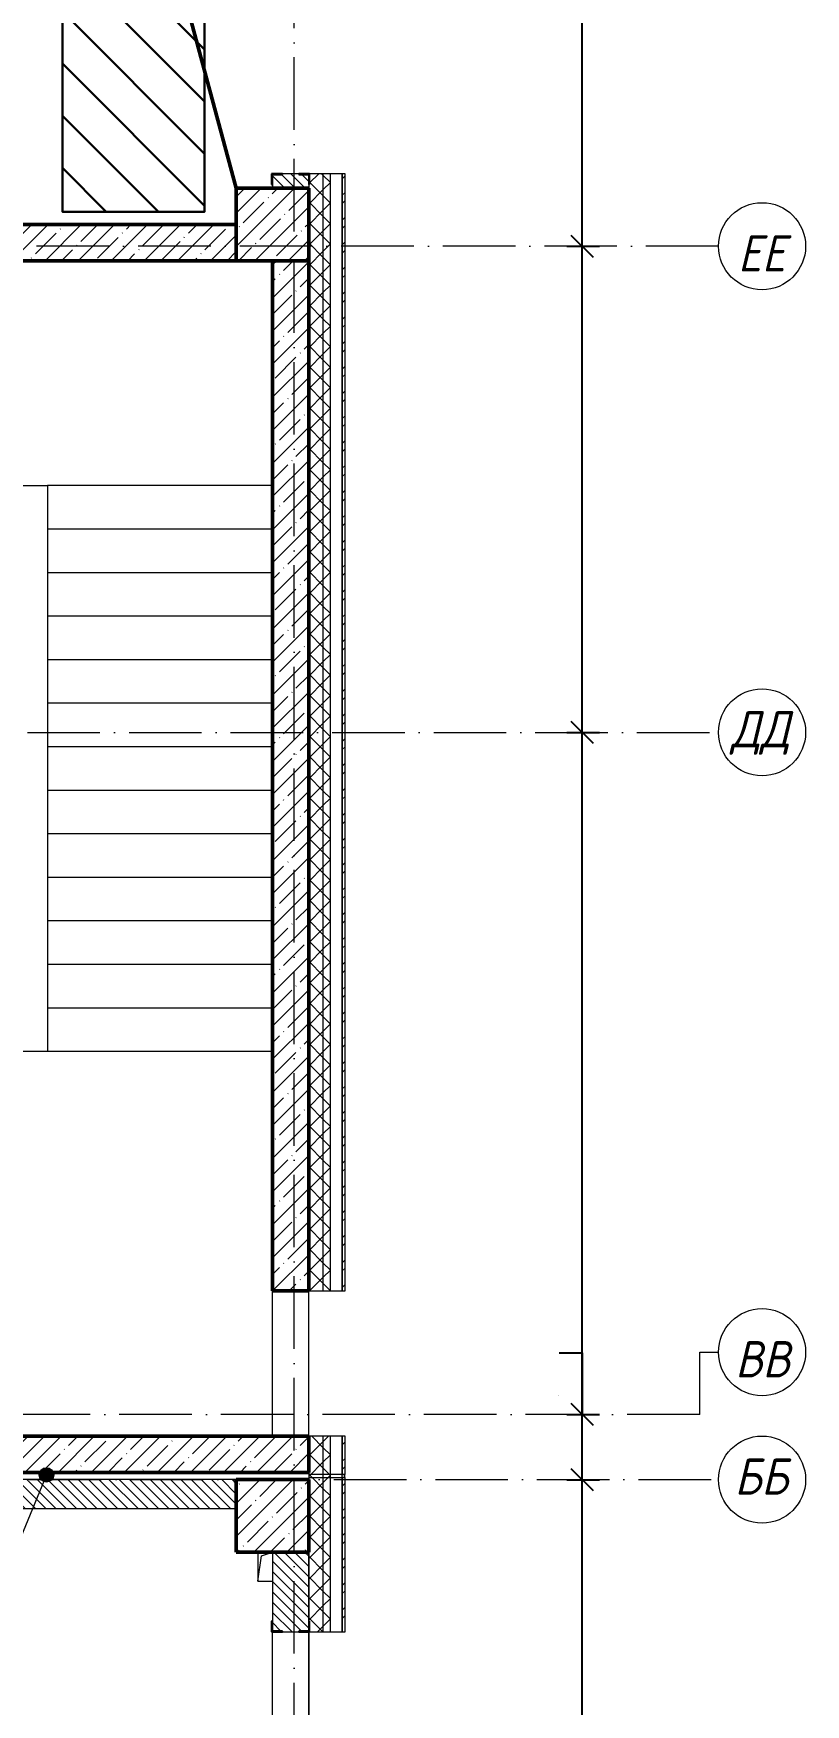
# Model space of a CAD drawing. Header units: millimetres. Extents: x -356862 to 418287, y 0 to 839748.
# Drawn here: x 244037 to 249360, y 368773 to 380290 of the extents above; entities that cross this region are included whole.
import ezdxf

# ---------------------------------------------------------------- set-up
doc = ezdxf.new("R2010")
doc.units = ezdxf.units.MM
doc.linetypes.add('50_200_ШТРИХ_1Т_ш5_п1_п1_', pattern=[700, 500, -100, 0, -100])
for name, color, linetype, lineweight in [('0) строит. леса', 20, 'Continuous', 30), ('A-____-____-DIMS', 7, 'Continuous', 9), ('A-DETL-____-OTLN-1', 7, 'Continuous', 50), ('A-FLOR-____-OTLN', 7, 'Continuous', 9), ('A-GENM-____-MCUT', 7, 'Continuous', 25), ('A-GENM-____-OTLN', 7, 'Continuous', 9), ('A-GENM-____-OTLN-1', 7, 'Continuous', 25), ('A-WALL-____-MCUT', 7, 'Continuous', 13), ('A-WALL-____-MCUT-1', 7, 'Continuous', 9), ('A-WALL-____-MCUT-2', 7, 'Continuous', 50), ('A-WALL-____-OTLN', 7, 'Continuous', 9), ('A-WALL-____-PATT-1', 7, 'Continuous', 9), ('A-WALL-FNSH-MCUT-1', 7, 'Continuous', 9), ('G-____-____-TEXT', 7, 'Continuous', 9), ('S-COLS-____-MCUT', 7, 'Continuous', 50), ('S-COLS-____-OTLN', 7, 'Continuous', 9), ('S-GRID-____-IDEN', 7, 'Continuous', 9), ('S-GRID-____-OTLN', 7, 'Continuous', 9), ('S-GRID-____-OTLN-1', 7, '50_200_ШТРИХ_1Т_ш5_п1_п1_', 9), ('S-STRS-____-OTLN-1', 7, 'Continuous', 9)]:
    doc.layers.add(name, color=color, linetype=linetype, lineweight=lineweight)
doc.styles.add('ISOCPEUR_I', font='isocpeui.ttf', dxfattribs={"width": 0.9, "height": 2.5})
doc.styles.add('ISOCPEUR_I_9', font='isocpeui.ttf', dxfattribs={"width": 0.9, "height": 250})
doc.dimstyles.new('ISO-2_5_0_9К_БОЛЬШОЙ_ОСИ', dxfattribs={"dimscale": 304.8, "dimtxt": 248.995294, "dimasz": 0.492126, "dimexe": 0.393701, "dimexo": 0, "dimgap": 0, "dimtad": 1, "dimdec": 0, "dimzin": 0, "dimdsep": 46, "dimtxsty": 'ISOCPEUR_I', "dimblk1": 'OBLIQUE', "dimblk2": 'OBLIQUE', "dimsah": 1, "dimcen": 0.09, "dimdle": 0.393701, "dimazin": 0, "dimtfac": 1, "dimtdec": 4, "dimtix": 1, "dimtmove": 0, "dimatfit": 3, "dimfxl": 1, "dimtvp": 1, "dimtolj": 1, "dimtzin": 0, "dimarcsym": 2})
doc.dimstyles.new('ISO-2_5_0_9К_БОЛЬШОЙ_ОСИ_1', dxfattribs={"dimscale": 304.8, "dimtxt": 248.995294, "dimasz": 0.492126, "dimexe": 0.393701, "dimexo": 0, "dimgap": 0, "dimtad": 1, "dimdec": 0, "dimzin": 0, "dimdsep": 46, "dimtxsty": 'ISOCPEUR_I', "dimblk1": 'OBLIQUE', "dimblk2": 'OBLIQUE', "dimsah": 1, "dimcen": 0.09, "dimdle": 0.393701, "dimazin": 0, "dimtfac": 1, "dimtdec": 4, "dimtix": 1, "dimtmove": 1, "dimatfit": 3, "dimfxl": 1, "dimtvp": 1, "dimtolj": 1, "dimtzin": 0, "dimarcsym": 2})
pattern_1 = [(135, (144685.44, 323542.244), (-35.35534, -35.35534), [])]
pattern_2 = [(45, (144685.44, 323542.24), (-70.71068, 70.71068), []), (135, (144685.44, 323542.24), (-70.71068, -70.71068), [])]
pattern_3 = [(45, (144685.44, 323542.24), (-114.04925, 114.04925), []), (45, (144799.49, 323542.24), (-114.04925, 114.04925), [201.612, -40.322, 3.353, -36.97])]
pattern_4 = [(45, (144685.44, 323542.24), (-85.53659, 85.53659), []), (45, (144742.46, 323542.24), (-85.53659, 85.53659), [])]

# ---------------------------------------------------------------- blocks, each defined once
blk = doc.blocks.new('BSC_Колонна _Прямоугольная - 500х500-V111-АР1_План отверстий 3 этажа в осях 1-64_Ю-ЯЯ')
at = {"layer": 'S-COLS-____-OTLN'}
h = blk.add_hatch(dxfattribs=at)
h.set_pattern_fill('FP_116', color=256, style=0, pattern_type=2)
h.set_pattern_definition([(315, (-55431.04, 101000), (114.04925, 114.04925), []), (315, (-55431.04, 100885.95), (114.04925, 114.04925), [201.613, -40.323, 3.353, -36.97])])
h.paths.add_polyline_path([(-250, 250), (-250, -250), (250, -250), (250, 250)], flags=0)
at = {"layer": 'S-COLS-____-MCUT'}
for p, q in [((250, 250), (-250, 250)), ((-250, 250), (-250, -250)), ((250, -250), (250, 250)), ((-250, -250), (250, -250))]:
    blk.add_line(p, q, dxfattribs=at)
blk = doc.blocks.new('BSC_Колонна _Прямоугольная - 500х500-V114-АР1_План отверстий 3 этажа в осях 1-64_Ю-ЯЯ')
at = {"layer": 'S-COLS-____-OTLN'}
h = blk.add_hatch(dxfattribs=at)
h.set_pattern_fill('FP_119', color=256, style=0, pattern_type=2)
h.set_pattern_definition([(45, (-101000, -46531.04), (-114.04925, 114.04925), []), (45, (-100885.95, -46531.04), (-114.04925, 114.04925), [201.613, -40.323, 3.353, -36.97])])
h.paths.add_polyline_path([(-250, -250), (250, -250), (250, 250), (-250, 250), (-250, 198)], flags=0)
at = {"layer": 'S-COLS-____-MCUT'}
for p, q in [((250, 250), (-250, 250)), ((-250, 250), (-250, -250)), ((250, -250), (250, 250)), ((-250, -250), (250, -250))]:
    blk.add_line(p, q, dxfattribs=at)
blk = doc.blocks.new('Фахверк_СКБ_Уголок - 250_3380_зеркало-28514702-АР1_План отверстий 3 этажа в осях 1-64_Ю-ЯЯ')
at = {"layer": 'A-GENM-____-MCUT'}
for p, q in [((200, 181), (125, 181)), ((125, 181), (125, 106)), ((131, 106), (131, 175)), ((131, 175), (200, 175)), ((200, 175), (200, 181)), ((125, 106), (131, 106)), ((131, -6), (125, -6)), ((125, -6), (125, -81)), ((125, -81), (200, -81)), ((131, -75), (131, -6)), ((200, -75), (131, -75)), ((200, -81), (200, -75))]:
    blk.add_line(p, q, dxfattribs=at)
blk = doc.blocks.new('Фахверк_СКБ_Уголок - 250_2700-27497298-АР1_План отверстий 3 этажа в осях 1-64_Ю-ЯЯ')
at = {"layer": 'A-GENM-____-MCUT'}
for p, q in [((200, 181), (125, 181)), ((125, 181), (125, 106)), ((131, 106), (131, 175)), ((131, 175), (200, 175)), ((200, 175), (200, 181)), ((125, 106), (131, 106)), ((131, -6), (125, -6)), ((125, -6), (125, -81)), ((125, -81), (200, -81)), ((131, -75), (131, -6)), ((200, -75), (131, -75)), ((200, -81), (200, -75))]:
    blk.add_line(p, q, dxfattribs=at)
blk = doc.blocks.new('AR_Отверстие прямоугольное _в плите_ - AR_Отверстие прямоугольное _в плите_-V180-АР1_План отверстий 3 этажа в осях 1-64_Ю-ЯЯ')
at = {"layer": 'A-GENM-____-OTLN'}
for p, q in [((-50, 100), (-50, -100)), ((-50, -100), (-25, 75)), ((-25, 75), (50, 100)), ((-50, -100), (50, -100))]:
    blk.add_line(p, q, dxfattribs=at)
blk = doc.blocks.new('Стены 13 - Стены 4-31812941-АР1_План отверстий 3 этажа в осях 1-64_Ю-ЯЯ')
at = {"layer": 'A-WALL-____-MCUT'}
for p, q in [((-1844, 41030), (-1844, 41010)), ((-1594, 41030), (-1844, 41030)), ((-1844, 41010), (-1594, 41010)), ((-1594, 41010), (-1594, 41030))]:
    blk.add_line(p, q, dxfattribs=at)
blk = doc.blocks.new('Ось сетки - Круг_Ø6_00__ISO-2_5_0_9K_-25732049-АР1_План отверстий 3 этажа в осях 1-64_Ю-ЯЯ')
at = {"layer": 'S-GRID-____-IDEN'}
blk.add_circle((0, 0), 3, dxfattribs=at)
blk = doc.blocks.new('_Oblique')
at = {"color": 0, "linetype": 'ByBlock', "lineweight": -2}
blk.add_line((-0.5, -0.5), (0.5, 0.5), dxfattribs=at)
blk = doc.blocks.new('*D9609')
at = {"layer": 'A-____-____-DIMS', "color": 0, "lineweight": -2, "transparency": 16777216}
for p, q in [((247820, 366653), (247820, 370443)), ((247714, 370323), (247940, 370323)), ((247714, 366773), (247940, 366773))]:
    blk.add_line(p, q, dxfattribs=at)
at = {"layer": 'Defpoints', "color": 0, "transparency": 16777216}
for p in [(247714, 370323), (247820, 370323), (247714, 366773)]:
    blk.add_point(p, dxfattribs=at)
at = {"layer": 'A-____-____-DIMS', "color": 0, "lineweight": -2, "transparency": 16777216, "xscale": 150, "yscale": 150, "zscale": 150}
for p, rotation in [((247820, 370323), 90), ((247820, 366773), 270)]:
    blk.add_blockref('_Oblique', p, dxfattribs=dict(at, rotation=rotation))
at = {"layer": 'A-____-____-DIMS', "color": 0, "transparency": 16777216, "insert": (247818, 368548), "char_height": 2.5, "width": 758.48, "attachment_point": 5, "rotation": 90, "style": 'ISOCPEUR_I'}
blk.add_mtext('\\A1;3550', dxfattribs=at)
blk = doc.blocks.new('*D9610')
at = {"layer": 'A-____-____-DIMS', "color": 0, "lineweight": -2, "transparency": 16777216}
for p, q in [((247662, 371196), (247820, 371196)), ((247820, 371196), (247820, 370773)), ((247820, 370203), (247820, 370893)), ((247714, 370773), (247940, 370773)), ((247714, 370323), (247940, 370323))]:
    blk.add_line(p, q, dxfattribs=at)
at = {"layer": 'Defpoints', "color": 0, "transparency": 16777216}
for p in [(247714, 370773), (247820, 370773), (247714, 370323)]:
    blk.add_point(p, dxfattribs=at)
at = {"layer": 'A-____-____-DIMS', "color": 0, "lineweight": -2, "transparency": 16777216, "xscale": 150, "yscale": 150, "zscale": 150}
for p, rotation in [((247820, 370773), 90), ((247820, 370323), 270)]:
    blk.add_blockref('_Oblique', p, dxfattribs=dict(at, rotation=rotation))
at = {"layer": 'A-____-____-DIMS', "color": 0, "transparency": 16777216, "insert": (247658, 370902), "char_height": 2.5, "width": 591.84, "attachment_point": 1, "rotation": 90, "line_spacing_factor": 1.149209, "style": 'ISOCPEUR_I'}
blk.add_mtext('\\A1;450', dxfattribs=at)
blk = doc.blocks.new('*D9611')
at = {"layer": 'A-____-____-DIMS', "color": 0, "lineweight": -2, "transparency": 16777216}
for p, q in [((247820, 370653), (247820, 375593)), ((247714, 375473), (247940, 375473)), ((247714, 370773), (247940, 370773))]:
    blk.add_line(p, q, dxfattribs=at)
at = {"layer": 'Defpoints', "color": 0, "transparency": 16777216}
for p in [(247714, 375473), (247820, 375473), (247714, 370773)]:
    blk.add_point(p, dxfattribs=at)
at = {"layer": 'A-____-____-DIMS', "color": 0, "lineweight": -2, "transparency": 16777216, "xscale": 150, "yscale": 150, "zscale": 150}
for p, rotation in [((247820, 375473), 90), ((247820, 370773), 270)]:
    blk.add_blockref('_Oblique', p, dxfattribs=dict(at, rotation=rotation))
at = {"layer": 'A-____-____-DIMS', "color": 0, "transparency": 16777216, "insert": (247818, 373123), "char_height": 2.5, "width": 781.46, "attachment_point": 5, "rotation": 90, "style": 'ISOCPEUR_I'}
blk.add_mtext('\\A1;4700', dxfattribs=at)
blk = doc.blocks.new('*D9612')
at = {"layer": 'A-____-____-DIMS', "color": 0, "lineweight": -2, "transparency": 16777216}
for p, q in [((247820, 375353), (247820, 378943)), ((247714, 378823), (247940, 378823)), ((247714, 375473), (247940, 375473))]:
    blk.add_line(p, q, dxfattribs=at)
at = {"layer": 'Defpoints', "color": 0, "transparency": 16777216}
for p in [(247714, 378823), (247820, 378823), (247714, 375473)]:
    blk.add_point(p, dxfattribs=at)
at = {"layer": 'A-____-____-DIMS', "color": 0, "lineweight": -2, "transparency": 16777216, "xscale": 150, "yscale": 150, "zscale": 150}
for p, rotation in [((247820, 378823), 90), ((247820, 375473), 270)]:
    blk.add_blockref('_Oblique', p, dxfattribs=dict(at, rotation=rotation))
at = {"layer": 'A-____-____-DIMS', "color": 0, "transparency": 16777216, "insert": (247818, 377148), "char_height": 2.5, "width": 758.48, "attachment_point": 5, "rotation": 90, "style": 'ISOCPEUR_I'}
blk.add_mtext('\\A1;3350', dxfattribs=at)
blk = doc.blocks.new('*D9613')
at = {"layer": 'A-____-____-DIMS', "color": 0, "lineweight": -2, "transparency": 16777216}
for p, q in [((247820, 378703), (247820, 385043)), ((247714, 384923), (247940, 384923)), ((247714, 378823), (247940, 378823))]:
    blk.add_line(p, q, dxfattribs=at)
at = {"layer": 'Defpoints', "color": 0, "transparency": 16777216}
for p in [(247714, 384923), (247820, 384923), (247714, 378823)]:
    blk.add_point(p, dxfattribs=at)
at = {"layer": 'A-____-____-DIMS', "color": 0, "lineweight": -2, "transparency": 16777216, "xscale": 150, "yscale": 150, "zscale": 150}
for p, rotation in [((247820, 384923), 90), ((247820, 378823), 270)]:
    blk.add_blockref('_Oblique', p, dxfattribs=dict(at, rotation=rotation))
at = {"layer": 'A-____-____-DIMS', "color": 0, "transparency": 16777216, "insert": (247818, 381873), "char_height": 2.5, "width": 701.02, "attachment_point": 5, "rotation": 90, "style": 'ISOCPEUR_I'}
blk.add_mtext('\\A1;6100', dxfattribs=at)

msp = doc.modelspace()

# ---------------------------------------------------------------- hatches: boundary and pattern name
at = {"layer": '0) строит. леса'}
h = msp.add_hatch(dxfattribs=at)
h.set_pattern_fill('ANSI31', color=256, scale=80, angle=-90)
h.set_pattern_definition([(315, (390255.99, 380620.7), (179.60512, 179.60512), [])])
h.paths.add_polyline_path([(244237.4884, 381060.9385), (244237.4884, 379060.9385), (245217.4884, 379060.9385), (245217.4884, 381060.9385)])
at = {"layer": 'A-WALL-____-PATT-1'}
h = msp.add_hatch(dxfattribs=at)
h.set_pattern_fill('FP_4', color=256, style=0, pattern_type=2)
h.set_pattern_definition(pattern_2)
h.paths.add_polyline_path([(245935.4376, 370338.2863), (246035.4376, 370338.2863), (246035.4376, 370623.2863), (245935.4376, 370623.2863)], flags=0)
h.paths.add_polyline_path([(246035.4376, 371623.2863), (246035.4376, 379323.2863), (245941.4376, 379323.2863), (245941.4376, 379248.2863), (245935.4376, 379248.2863), (245935.4376, 371623.2863)], flags=0)
h.paths.add_polyline_path([(245941.4376, 393023.2863), (246035.4376, 393023.2863), (246035.4376, 394273.2863), (245941.4376, 394273.2863), (245941.4376, 394198.2863), (245935.4376, 394198.2863), (245935.4376, 393098.2863), (245941.4376, 393098.2863), (245941.4376, 393029.2863)], flags=0)
h.paths.add_polyline_path([(246035.4376, 396073.2863), (246035.4376, 397273.2863), (245935.4376, 397273.2863), (245935.4376, 396148.2863), (245941.4376, 396148.2863), (245941.4376, 396073.2863)], flags=0)
h.paths.add_polyline_path([(246035.4376, 399073.2863), (246035.4376, 400273.2863), (245941.4376, 400273.2863), (245941.4376, 400198.2863), (245935.4376, 400198.2863), (245935.4376, 399148.2863), (245941.4376, 399148.2863), (245941.4376, 399073.2863)], flags=0)
h.paths.add_polyline_path([(246035.4376, 402073.2863), (246035.4376, 403273.2863), (245941.4376, 403273.2863), (245941.4376, 403198.2863), (245935.4376, 403198.2863), (245935.4376, 402148.2863), (245941.4376, 402148.2863), (245941.4376, 402073.2863)], flags=0)
h.paths.add_polyline_path([(246035.4376, 405073.2863), (246035.4376, 409223.2863), (245935.4376, 409223.2863), (245935.4376, 405073.2863)], flags=0)
h = msp.add_hatch(dxfattribs=at)
h.set_pattern_fill('FP_4', color=256, style=0, pattern_type=2)
h.set_pattern_definition(pattern_2)
h.paths.add_polyline_path([(246085.4376, 370338.2863), (246085.4376, 370623.2863), (246035.4376, 370623.2863), (246035.4376, 370338.2863)], flags=0)
h.paths.add_polyline_path([(246085.4376, 371623.2863), (246085.4376, 379323.2863), (246035.4376, 379323.2863), (246035.4376, 371623.2863)], flags=0)
h.paths.add_polyline_path([(246085.4376, 393023.2863), (246085.4376, 394273.2863), (246035.4376, 394273.2863), (246035.4376, 393023.2863)], flags=0)
h.paths.add_polyline_path([(246085.4376, 396073.2863), (246085.4376, 397273.2863), (246035.4376, 397273.2863), (246035.4376, 396073.2863)], flags=0)
h.paths.add_polyline_path([(246035.4376, 399073.2863), (246085.4376, 399073.2863), (246085.4376, 400273.2863), (246035.4376, 400273.2863), (246035.4376, 400139.5184)], flags=0)
h.paths.add_polyline_path([(246085.4376, 402073.2863), (246085.4376, 403273.2863), (246035.4376, 403273.2863), (246035.4376, 402073.2863)], flags=0)
h.paths.add_polyline_path([(246035.4376, 405073.2863), (246085.4376, 405073.2863), (246085.4376, 409223.2863), (246035.4376, 409223.2863)], flags=0)
h = msp.add_hatch(dxfattribs=at)
h.set_pattern_fill('FP_9', color=256, style=0, pattern_type=2)
h.set_pattern_definition(pattern_1)
h.paths.add_polyline_path([(245866.4376, 379223.2863), (245935.4376, 379223.2863), (245935.4376, 379317.2863), (245866.4376, 379317.2863), (245866.4376, 379323.2863), (245754.4376, 379323.2863), (245754.4376, 379317.2863), (245685.4376, 379317.2863), (245685.4376, 379223.2863)], flags=0)
h = msp.add_hatch(dxfattribs=at)
h.set_pattern_fill('FP_6', color=256, style=0, pattern_type=2)
h.set_pattern_definition(pattern_4)
h.paths.add_polyline_path([(246185.4376, 370358.2863), (246185.4376, 370623.2863), (246165.4376, 370623.2863), (246165.4376, 370358.2863)], flags=0)
h.paths.add_polyline_path([(246165.4376, 371623.2863), (246185.4376, 371623.2863), (246185.4376, 379323.2863), (246165.4376, 379323.2863), (246165.4376, 374307.7567)], flags=0)
h = msp.add_hatch(dxfattribs=at)
h.set_pattern_fill('FP_12', color=256, style=0, pattern_type=2)
h.set_pattern_definition(pattern_3)
h.paths.add_polyline_path([(245435.4376, 378723.2863), (245435.4376, 378973.2863), (242035.4376, 378973.2863), (242035.4376, 378723.2863), (243649.4118, 378723.2863)], flags=0)
h = msp.add_hatch(dxfattribs=at)
h.set_pattern_fill('FP_12', color=256, style=0, pattern_type=2)
h.set_pattern_definition(pattern_3)
h.paths.add_polyline_path([(245935.4376, 371623.2863), (245935.4376, 378723.2863), (245685.4376, 378723.2863), (245685.4376, 371623.2863)], flags=0)
h = msp.add_hatch(dxfattribs=at)
h.set_pattern_fill('FP_12', color=256, style=0, pattern_type=2)
h.set_pattern_definition(pattern_3)
h.paths.add_polyline_path([(245935.4376, 370373.2863), (245935.4376, 370623.2863), (241535.4376, 370623.2863), (241535.4376, 370373.2863), (245416.8761, 370373.2863)], flags=0)
h = msp.add_hatch(dxfattribs=at)
h.set_pattern_fill('FP_9', color=256, style=0, pattern_type=2)
h.set_pattern_definition(pattern_1)
h.paths.add_polyline_path([(245435.4376, 370123.2863), (245435.4376, 370323.2863), (241935.4376, 370323.2863), (241935.4376, 370254.2863), (241929.4376, 370254.2863), (241929.4376, 370323.2863), (238435.4376, 370323.2863), (238435.4376, 370123.2863), (241929.4376, 370123.2863), (241929.4376, 370192.2863), (241935.4376, 370192.2863), (241935.4376, 370123.2863), (245416.8761, 370123.2863)], flags=0)
h = msp.add_hatch(dxfattribs=at)
h.set_pattern_fill('FP_4', color=256, style=0, pattern_type=2)
h.set_pattern_definition(pattern_2)
h.paths.add_polyline_path([(245941.4376, 369273.2863), (246035.4376, 369273.2863), (246035.4376, 370338.2863), (245935.4376, 370338.2863), (245935.4376, 369348.2863), (245941.4376, 369348.2863), (245941.4376, 369279.2863)], flags=0)
h = msp.add_hatch(dxfattribs=at)
h.set_pattern_fill('FP_4', color=256, style=0, pattern_type=2)
h.set_pattern_definition(pattern_2)
h.paths.add_polyline_path([(246085.4376, 369273.2863), (246085.4376, 370338.2863), (246035.4376, 370338.2863), (246035.4376, 369273.2863)], flags=0)
h = msp.add_hatch(dxfattribs=at)
h.set_pattern_fill('FP_6', color=256, style=0, pattern_type=2)
h.set_pattern_definition(pattern_4)
h.paths.add_polyline_path([(246185.4376, 369273.2863), (246185.4376, 370338.2863), (246165.4376, 370338.2863), (246165.4376, 369273.2863)], flags=0)
h = msp.add_hatch(dxfattribs=at)
h.set_pattern_fill('FP_9', color=256, style=0, pattern_type=2)
h.set_pattern_definition(pattern_1)
h.paths.add_polyline_path([(245866.4376, 369273.2863), (245866.4376, 369279.2863), (245935.4376, 369279.2863), (245935.4376, 369823.2863), (245685.4376, 369823.2863), (245685.4376, 369279.2863), (245754.4376, 369279.2863), (245754.4376, 369273.2863)], flags=0)
at = {"layer": 'G-____-____-TEXT'}
h = msp.add_hatch(color=256, dxfattribs=at)
edge = h.paths.add_edge_path(flags=0)
edge.add_arc((244127.4974, 370355.583), 50, 0, 360)

# ---------------------------------------------------------------- linework, layer by layer
at = {"layer": '0) строит. леса'}
msp.add_lwpolyline([(244237.4884, 381060.9385), (244237.4884, 379060.9385), (245217.4884, 379060.9385), (245217.4884, 381060.9385)], close=True, dxfattribs=at)
at = {"layer": 'A-DETL-____-OTLN-1'}
msp.add_line((238635.4376, 404373.2863), (245435.4376, 379223.2863), dxfattribs=at)
at = {"layer": 'A-FLOR-____-OTLN'}
msp.add_line((245685.4376, 373273.2863), (243205.4376, 373273.2863), dxfattribs=at)
at = {"layer": 'A-WALL-____-MCUT'}
for p, q in [((245685.4376, 379248.2863), (245685.4376, 379223.2863)), ((245866.4376, 379323.2863), (245754.4376, 379323.2863)), ((245935.4376, 379248.2863), (245935.4376, 379223.2863)), ((246165.4376, 379323.2863), (245941.4376, 379323.2863)), ((246165.4376, 371623.2863), (246165.4376, 379323.2863)), ((245935.4376, 371623.2863), (246165.4376, 371623.2863)), ((245935.4376, 370623.2863), (245935.4376, 370323.2863)), ((246165.4376, 370623.2863), (245935.4376, 370623.2863)), ((246165.4376, 369273.2863), (246165.4376, 370623.2863)), ((245435.4376, 370323.2863), (241935.4376, 370323.2863)), ((241935.4376, 370123.2863), (245435.4376, 370123.2863)), ((245685.4376, 369823.2863), (245685.4376, 369348.2863)), ((245754.4376, 369273.2863), (245866.4376, 369273.2863)), ((245941.4376, 369273.2863), (246165.4376, 369273.2863))]:
    msp.add_line(p, q, dxfattribs=at)
at = {"layer": 'A-WALL-____-MCUT-1'}
for p, q in [((246035.4376, 371623.2863), (246035.4376, 379323.2863)), ((246085.4376, 371623.2863), (246085.4376, 379323.2863)), ((246035.4376, 369273.2863), (246035.4376, 370623.2863)), ((246085.4376, 369273.2863), (246085.4376, 370623.2863)), ((245935.4376, 369348.2863), (245935.4376, 369823.2863)), ((245935.4376, 369823.2863), (245935.4376, 369348.2863))]:
    msp.add_line(p, q, dxfattribs=at)
at = {"layer": 'A-WALL-____-MCUT-2'}
for p, q in [((245435.4376, 378973.2863), (242035.4376, 378973.2863)), ((242035.4376, 378723.2863), (245435.4376, 378723.2863)), ((245685.4376, 378723.2863), (245685.4376, 371623.2863)), ((245935.4376, 378723.2863), (245935.4376, 371623.2863)), ((245685.4376, 371623.2863), (245935.4376, 371623.2863)), ((245935.4376, 370623.2863), (241785.4376, 370623.2863)), ((245935.4376, 370373.2863), (245935.4376, 370623.2863)), ((241535.4376, 370373.2863), (245935.4376, 370373.2863))]:
    msp.add_line(p, q, dxfattribs=at)
at = {"layer": 'A-WALL-____-OTLN'}
for p, q in [((245685.4376, 370623.2863), (245685.4376, 371623.2863)), ((245935.4376, 370623.2863), (245935.4376, 371623.2863)), ((245685.4376, 366473.2863), (245685.4376, 369273.2863)), ((245935.4376, 366473.2863), (245935.4376, 369273.2863)), ((245935.4376, 369273.2863), (245935.4376, 366473.2863))]:
    msp.add_line(p, q, dxfattribs=at)
at = {"layer": 'A-WALL-FNSH-MCUT-1'}
for p, q in [((246185.4376, 379323.2863), (246165.4376, 379323.2863)), ((246165.4376, 379323.2863), (246165.4376, 371623.2863)), ((246185.4376, 371623.2863), (246185.4376, 379323.2863)), ((246165.4376, 371623.2863), (246185.4376, 371623.2863)), ((246185.4376, 370623.2863), (246165.4376, 370623.2863)), ((246165.4376, 370623.2863), (246165.4376, 370358.2863)), ((246185.4376, 370358.2863), (246185.4376, 370623.2863)), ((246165.4376, 370358.2863), (246185.4376, 370358.2863)), ((246185.4376, 370338.2863), (246165.4376, 370338.2863)), ((246165.4376, 370338.2863), (246165.4376, 369273.2863)), ((246185.4376, 369273.2863), (246185.4376, 370338.2863)), ((246165.4376, 369273.2863), (246185.4376, 369273.2863))]:
    msp.add_line(p, q, dxfattribs=at)
at = {"layer": 'G-____-____-TEXT'}
msp.add_line((244127.4974, 370355.583), (243088.6151, 367844.496), dxfattribs=at)
msp.add_circle((244127.4974, 370355.583), 50, dxfattribs=at)
at = {"layer": 'S-GRID-____-OTLN'}
for p, q in [((248629.8349, 371201.9087), (248759.8442, 371201.9087)), ((248629.8349, 370773.2863), (248629.8349, 371201.9087))]:
    msp.add_line(p, q, dxfattribs=at)
at = {"layer": 'S-GRID-____-OTLN-1'}
for p, q in [((245835.4376, 363523.2863), (245835.4376, 414435.0957)), ((248759.8442, 378823.2863), (140016.6674, 378823.2863)), ((213891.9375, 375473.2863), (248759.8442, 375473.2863)), ((248629.8349, 370773.2863), (237706.702, 370773.2863)), ((237706.702, 370323.2863), (248759.8442, 370323.2863))]:
    msp.add_line(p, q, dxfattribs=at)
at = {"layer": 'S-STRS-____-OTLN-1'}
for p, q in [((243835.4376, 377173.2863), (244135.4376, 377173.2863)), ((245685.4376, 377173.2863), (244135.4376, 377173.2863)), ((244135.4376, 377173.2863), (244135.4376, 376873.2863)), ((245685.4376, 377173.2863), (244135.4376, 377173.2863)), ((244135.4376, 376873.2863), (244135.4376, 376573.2863)), ((245685.4376, 376873.2863), (244135.4376, 376873.2863)), ((245685.4376, 376873.2863), (244135.4376, 376873.2863)), ((244135.4376, 376573.2863), (244135.4376, 376273.2863)), ((245685.4376, 376573.2863), (244135.4376, 376573.2863)), ((245685.4376, 376573.2863), (244135.4376, 376573.2863)), ((244135.4376, 376273.2863), (244135.4376, 375973.2863)), ((245685.4376, 376273.2863), (244135.4376, 376273.2863)), ((245685.4376, 376273.2863), (244135.4376, 376273.2863)), ((244135.4376, 375973.2863), (244135.4376, 375673.2863)), ((245685.4376, 375973.2863), (244135.4376, 375973.2863)), ((245685.4376, 375973.2863), (244135.4376, 375973.2863)), ((244135.4376, 375673.2863), (244135.4376, 375373.2863)), ((245685.4376, 375673.2863), (244135.4376, 375673.2863)), ((245685.4376, 375673.2863), (244135.4376, 375673.2863)), ((244135.4376, 375373.2863), (244135.4376, 375073.2863)), ((245685.4376, 375373.2863), (244135.4376, 375373.2863)), ((245685.4376, 375373.2863), (244135.4376, 375373.2863)), ((244135.4376, 375073.2863), (244135.4376, 374773.2863)), ((245685.4376, 375073.2863), (244135.4376, 375073.2863)), ((245685.4376, 375073.2863), (244135.4376, 375073.2863)), ((244135.4376, 374773.2863), (244135.4376, 374473.2863)), ((245685.4376, 374773.2863), (244135.4376, 374773.2863)), ((245685.4376, 374773.2863), (244135.4376, 374773.2863)), ((244135.4376, 374473.2863), (244135.4376, 374173.2863)), ((245685.4376, 374473.2863), (244135.4376, 374473.2863)), ((245685.4376, 374473.2863), (244135.4376, 374473.2863)), ((244135.4376, 374173.2863), (244135.4376, 373873.2863)), ((245685.4376, 374173.2863), (244135.4376, 374173.2863)), ((245685.4376, 374173.2863), (244135.4376, 374173.2863)), ((244135.4376, 373873.2863), (244135.4376, 373573.2863)), ((245685.4376, 373873.2863), (244135.4376, 373873.2863)), ((245685.4376, 373873.2863), (244135.4376, 373873.2863)), ((244135.4376, 373573.2863), (244135.4376, 373273.2863)), ((245685.4376, 373573.2863), (244135.4376, 373573.2863)), ((245685.4376, 373573.2863), (244135.4376, 373573.2863)), ((245685.4376, 373273.2863), (244135.4376, 373273.2863))]:
    msp.add_line(p, q, dxfattribs=at)

# ---------------------------------------------------------------- block references
at = {"layer": 'A-GENM-____-OTLN'}
msp.add_blockref('AR_Отверстие прямоугольное _в плите_ - AR_Отверстие прямоугольное _в плите_-V180-АР1_План отверстий 3 этажа в осях 1-64_Ю-ЯЯ', (245635.4376, 369723.2863), dxfattribs=at)
at = {"layer": 'A-GENM-____-OTLN-1'}
for name, p, rotation in [('Фахверк_СКБ_Уголок - 250_3380_зеркало-28514702-АР1_План отверстий 3 этажа в осях 1-64_Ю-ЯЯ', (245760.4376, 379448.2863), 269.9999999999999), ('Фахверк_СКБ_Уголок - 250_2700-27497298-АР1_План отверстий 3 этажа в осях 1-64_Ю-ЯЯ', (245860.4376, 369148.2863), 89.9999999999999)]:
    msp.add_blockref(name, p, dxfattribs=dict(at, rotation=rotation))
at = {"layer": 'A-WALL-____-OTLN'}
msp.add_blockref('Стены 13 - Стены 4-31812941-АР1_План отверстий 3 этажа в осях 1-64_Ю-ЯЯ', (247778.9494, 329328.0443), dxfattribs=at)
at = {"layer": 'S-COLS-____-OTLN', "rotation": 89.9999999999999}
msp.add_blockref('BSC_Колонна _Прямоугольная - 500х500-V111-АР1_План отверстий 3 этажа в осях 1-64_Ю-ЯЯ', (245685.4376, 378973.2863), dxfattribs=at)
at = {"layer": 'S-COLS-____-OTLN'}
msp.add_blockref('BSC_Колонна _Прямоугольная - 500х500-V114-АР1_План отверстий 3 этажа в осях 1-64_Ю-ЯЯ', (245685.4376, 370073.2863), dxfattribs=at)
at = {"layer": 'S-GRID-____-IDEN', "xscale": 99.99999999999993, "yscale": 99.99999999999993, "zscale": 99.99999999999993}
for p, rotation in [((249059.8442, 378823.2863), 89.9999999999998), ((249059.8442, 375473.2863), 269.9999999999995), ((249059.8442, 371201.9087), 89.99999999999982), ((249059.8442, 370323.2863), 269.9999999999995)]:
    msp.add_blockref('Ось сетки - Круг_Ø6_00__ISO-2_5_0_9K_-25732049-АР1_План отверстий 3 этажа в осях 1-64_Ю-ЯЯ', p, dxfattribs=dict(at, rotation=rotation))

# ---------------------------------------------------------------- texts
at = {"layer": 'S-GRID-____-IDEN', "char_height": 250, "attachment_point": 1, "style": 'ISOCPEUR_I_9'}
for s, insert, width in [('ЕЕ', (248892.7737, 378899.3622), 404.0505), ('ДД', (248845.7647, 375619.9188), 505.063125), ('ВВ', (248874.7737, 371277.9845), 447.341625), ('ББ', (248869.6147, 370469.9188), 447.341625)]:
    msp.add_mtext(s, dxfattribs=dict(at, insert=insert, width=width))

# ---------------------------------------------------------------- dimensions: what is measured, and where the dimension line sits
at = {"layer": 'A-____-____-DIMS'}
for base, p1, p2, override, picture, middle in [((247819.6791, 384923.2863), (247713.6131, 378823.2863), (247713.6131, 384923.2863), {"dimpost": '<>', "dimfxl": 6100}, '*D9613', (247818.4291, 381873.2863)), ((247819.6791, 378823.2863), (247713.6131, 375473.2863), (247713.6131, 378823.2863), {"dimpost": '<>', "dimfxl": 3350}, '*D9612', (247818.4291, 377148.2863)), ((247819.6791, 375473.2863), (247713.6131, 370773.2863), (247713.6131, 375473.2863), {"dimpost": '<>', "dimfxl": 4700}, '*D9611', (247818.413, 373123.2863)), ((247819.6791, 370323.2863), (247713.6131, 366773.2863), (247713.6131, 370323.2863), {"dimpost": '<>', "dimfxl": 3550}, '*D9609', (247818.4291, 368548.2863))]:
    dim = msp.add_linear_dim(base=base, p1=p1, p2=p2, angle=90, dimstyle='ISO-2_5_0_9К_БОЛЬШОЙ_ОСИ', override=override, dxfattribs=at)
    dim.commit()
    dim.dimension.update_dxf_attribs({"geometry": picture, "text_midpoint": middle})
dim = msp.add_linear_dim(base=(247819.6791, 370773.2863), p1=(247713.6131, 370323.2863), p2=(247713.6131, 370773.2863), angle=90, dimstyle='ISO-2_5_0_9К_БОЛЬШОЙ_ОСИ_1', override={"dimpost": '<>', "dimfxl": 450}, dxfattribs=at)
dim.commit()
dim.dimension.update_dxf_attribs({"geometry": '*D9610', "text_midpoint": (247659.7318, 371196.3112), "dimtype": 160, "text_rotation": 90})

doc.saveas('drawing.dxf')
